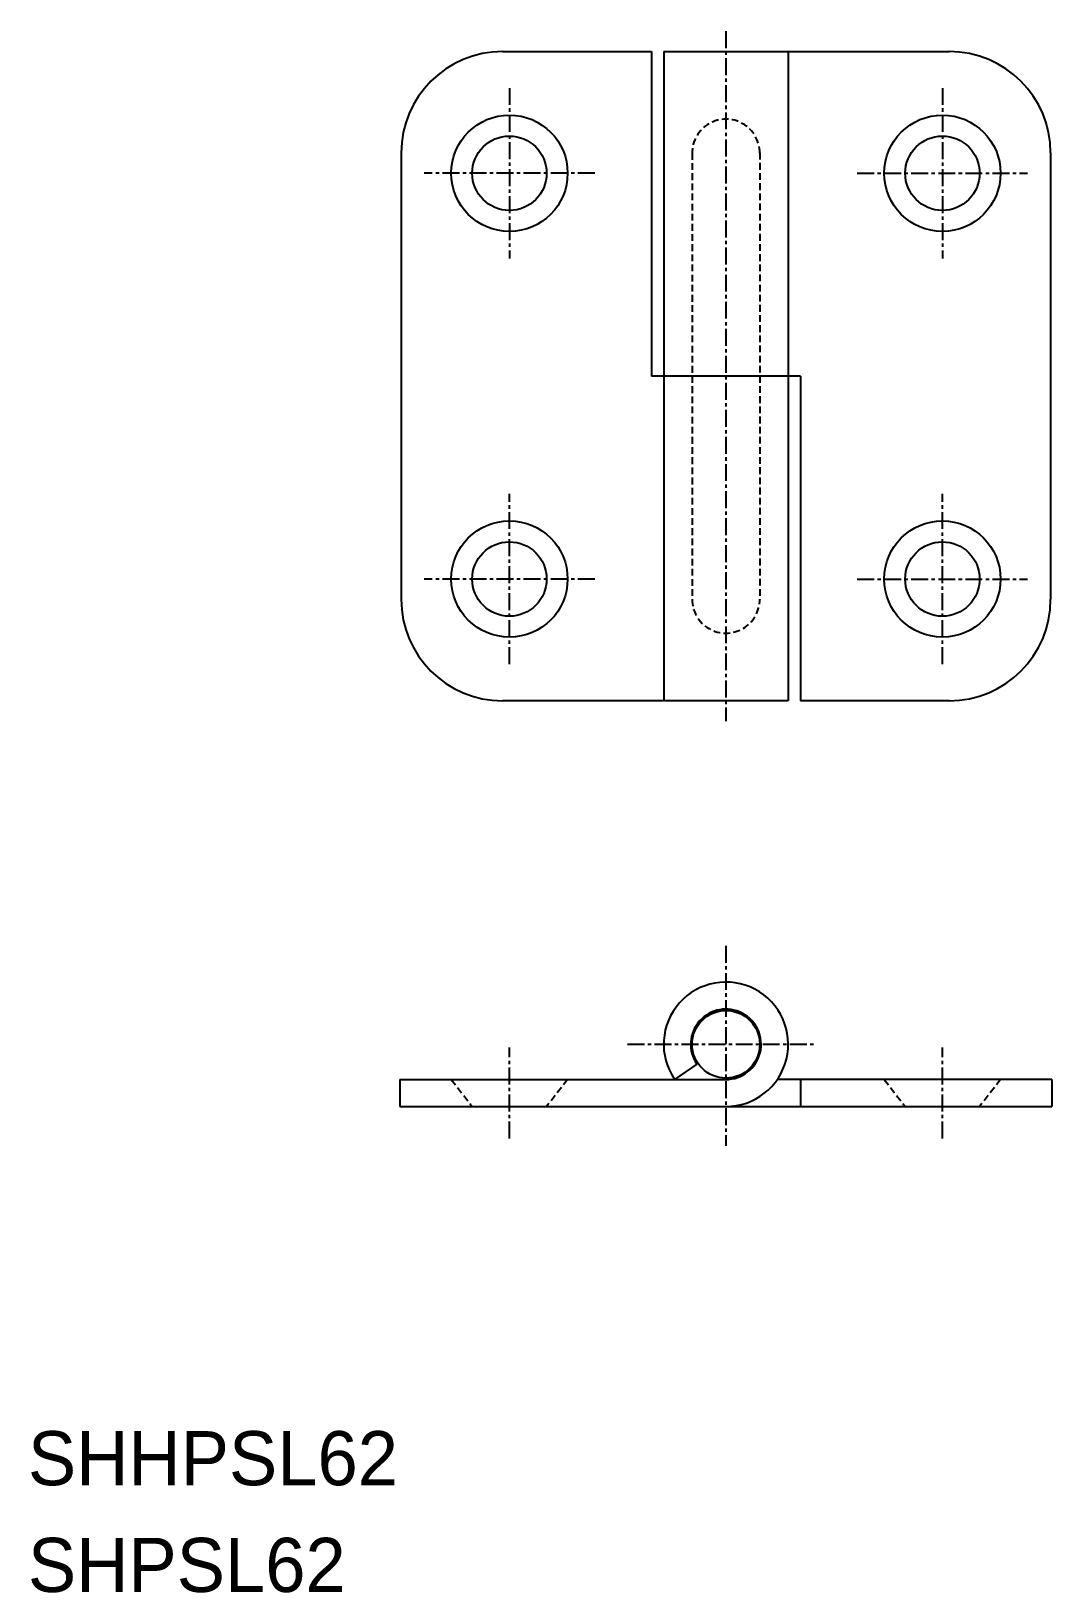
# Model space of a CAD drawing. Extents: x -16250 to -16175, y 805 to 921.
import ezdxf

# ---------------------------------------------------------------- set-up
doc = ezdxf.new("R2010")
doc.units = 0
doc.linetypes.add('CENTER', pattern=[2, 1.25, -0.25, 0.25, -0.25])
doc.linetypes.add('DASHED', pattern=[0.75, 0.5, -0.25])
doc.layers.get('0').update_dxf_attribs({"linetype": 'CONTINUOUS'})
doc.layers.add('CENTER', color=1, linetype='CENTER')

msp = doc.modelspace()

# ---------------------------------------------------------------- linework, layer by layer
at = {"color": 7, "linetype": 'CONTINUOUS'}
for p, q in [((-16215.57, 919.1), (-16204.57, 919.1)), ((-16204.57, 919.1), (-16204.57, 895.1)), ((-16203.67, 919.1), (-16182.57, 919.1)), ((-16203.67, 919.1), (-16203.67, 871.1)), ((-16194.47, 919.1), (-16194.47, 871.1)), ((-16223.07, 911.6), (-16223.07, 878.6)), ((-16175.07, 911.6), (-16175.07, 878.6)), ((-16193.57, 895.1), (-16204.57, 895.1)), ((-16193.57, 895.1), (-16193.57, 871.1)), ((-16194.47, 871.1), (-16215.57, 871.1)), ((-16182.57, 871.1), (-16193.57, 871.1)), ((-16201.22, 844.23), (-16202.87, 843.1)), ((-16223.16, 843.1), (-16199.07, 843.1)), ((-16223.16, 843.1), (-16223.16, 841.1)), ((-16174.99, 843.1), (-16195.28, 843.1)), ((-16193.57, 843.1), (-16193.57, 841.1)), ((-16174.99, 843.1), (-16174.99, 841.1)), ((-16223.16, 841.1), (-16174.99, 841.1))]:
    msp.add_line(p, q, dxfattribs=at)
at = {"color": 3, "linetype": 'DASHED'}
for p, q in [((-16201.57, 911.6), (-16201.57, 878.6)), ((-16196.57, 911.61), (-16196.57, 878.59)), ((-16219.37, 843.1), (-16217.82, 841.1)), ((-16210.77, 843.1), (-16212.32, 841.1)), ((-16187.37, 843.1), (-16185.82, 841.1)), ((-16178.77, 843.1), (-16180.32, 841.1))]:
    msp.add_line(p, q, dxfattribs=at)
at = {"color": 7, "linetype": 'CONTINUOUS'}
for centre, radius in [((-16215.07, 910.1), 4.3), ((-16183.07, 910.1), 4.3), ((-16215.07, 910.1), 2.75), ((-16183.07, 910.1), 2.75), ((-16215.07, 880.1), 4.3), ((-16183.07, 880.1), 4.3), ((-16215.07, 880.1), 2.75), ((-16183.07, 880.1), 2.75), ((-16199.07, 845.7), 2.5)]:
    msp.add_circle(centre, radius, dxfattribs=at)
for centre, radius, start, end in [((-16215.57, 911.6), 7.5, 90, 180), ((-16182.57, 911.6), 7.5, 0, 90), ((-16215.57, 878.6), 7.5, 180, 270), ((-16182.57, 878.6), 7.5, 270, 0), ((-16199.07, 845.7), 4.6, 270, 214.4173), ((-16199.07, 845.7), 2.6, 270, 214.4173)]:
    msp.add_arc(centre, radius, start, end, dxfattribs=at)
at = {"color": 3, "linetype": 'DASHED'}
for centre, start, end in [((-16199.07, 911.6), 359.7708, 180), ((-16199.07, 878.6), 180, 0.2292)]:
    msp.add_arc(centre, 2.5, start, end, dxfattribs=at)
at = {"layer": 'CENTER', "color": 1, "linetype": 'CENTER'}
for p, q in [((-16199.07, 920.6), (-16199.07, 869.6)), ((-16215.07, 916.4), (-16215.07, 903.8)), ((-16183.07, 916.4), (-16183.07, 903.8)), ((-16208.77, 910.1), (-16221.37, 910.1)), ((-16189.37, 910.1), (-16176.77, 910.1)), ((-16215.07, 873.8), (-16215.07, 886.4)), ((-16183.07, 873.8), (-16183.07, 886.4)), ((-16208.77, 880.1), (-16221.37, 880.1)), ((-16189.37, 880.1), (-16176.77, 880.1)), ((-16199.07, 852.97), (-16199.07, 838.2)), ((-16215.07, 838.74), (-16215.07, 845.46)), ((-16206.35, 845.7), (-16192.46, 845.7)), ((-16183.07, 838.74), (-16183.07, 845.46))]:
    msp.add_line(p, q, dxfattribs=at)

# ---------------------------------------------------------------- texts
at = {"color": 7, "linetype": 'CONTINUOUS'}
for s, p in [('SHHPSL62', (-16250.66, 813.1)), ('SHPSL62', (-16250.66, 805.21))]:
    msp.add_text(s, height=4, dxfattribs=at).set_placement(p)

doc.saveas('drawing.dxf')
